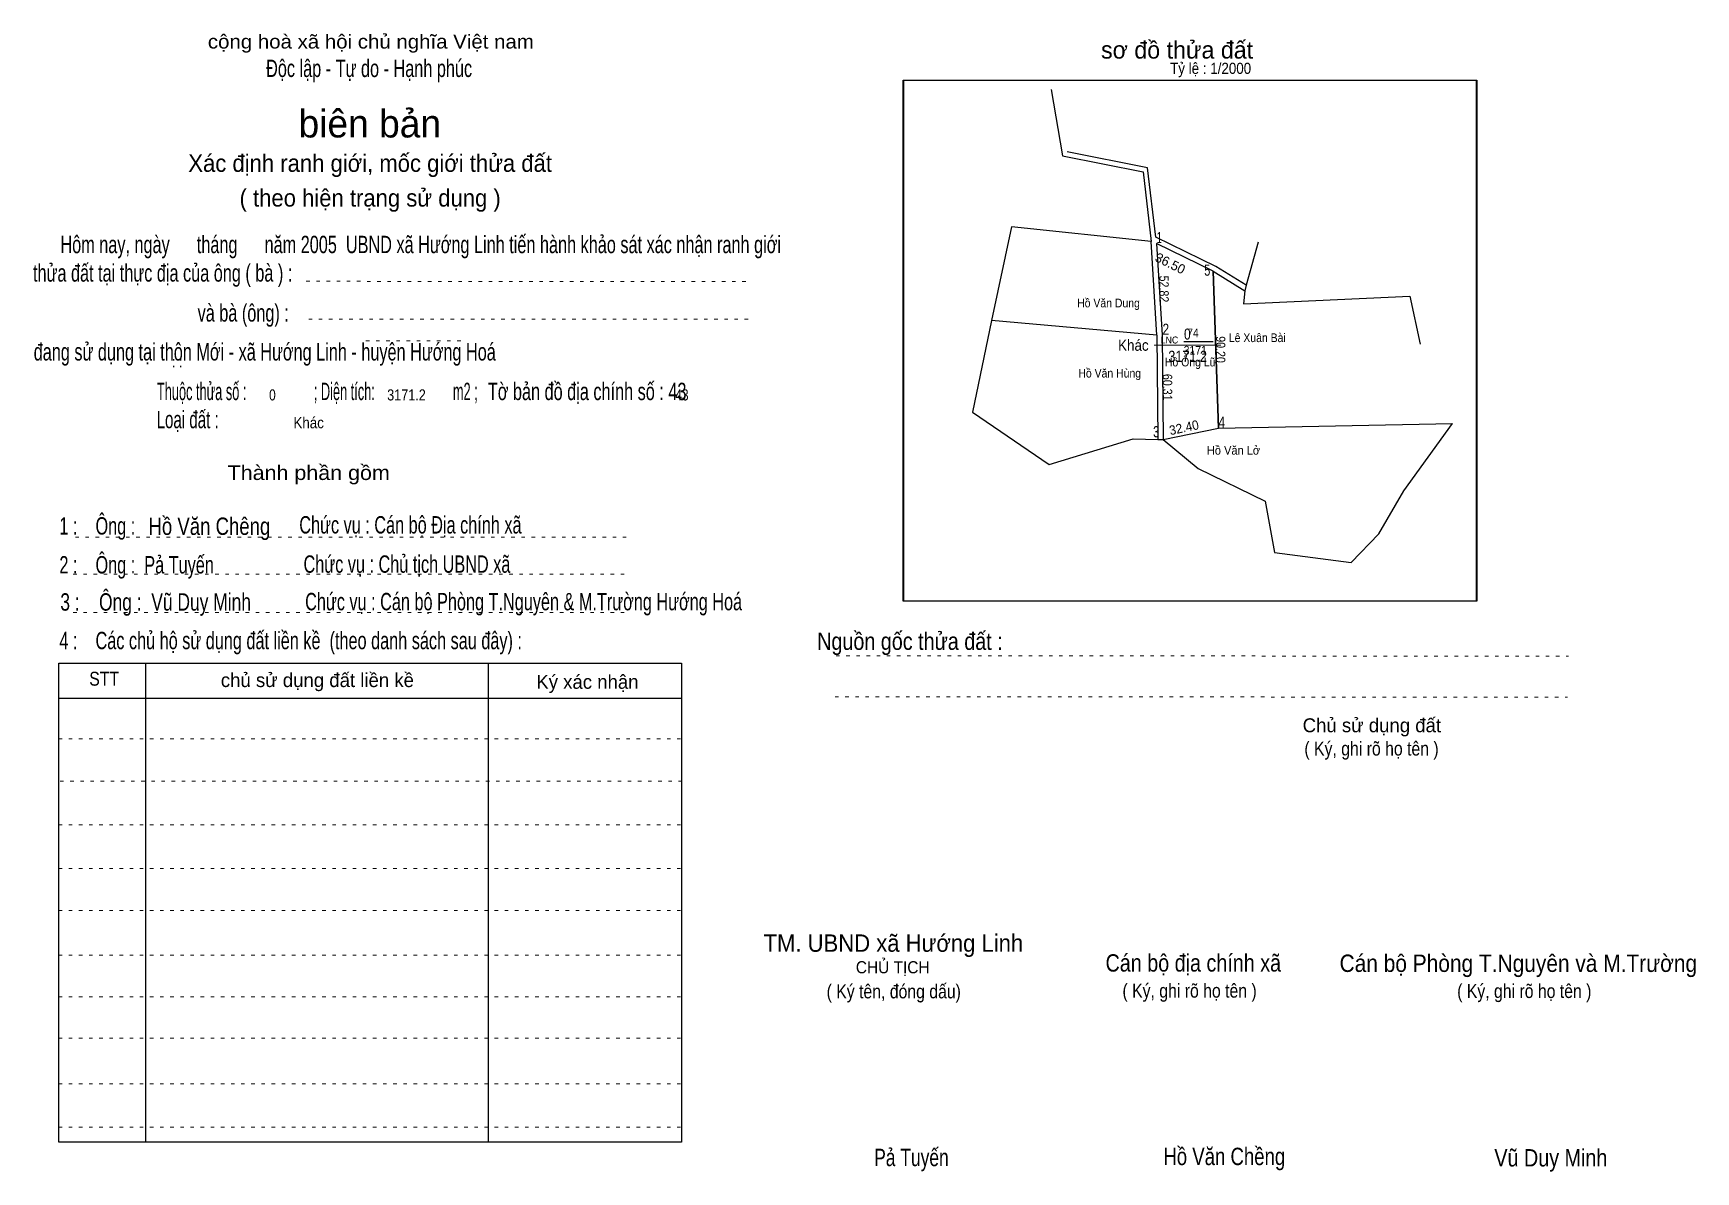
# Model space of a CAD drawing. Header units: centimetres. Extents: x -1.5 to 46.4, y -3.9 to 28.9.
import ezdxf
from ezdxf.enums import TextEntityAlignment as Align

# ---------------------------------------------------------------- set-up
doc = ezdxf.new("R2010")
doc.units = ezdxf.units.CM
doc.header["$LTSCALE"] = 0.16
doc.linetypes.add('DOTTED', pattern=[1.5, 0.3, -1.2])
for name, color, linetype, lineweight in [('15', 7, 'Continuous', 25), ('2', 7, 'Continuous', 25), ('22', 7, 'Continuous', 25), ('33', 7, 'Continuous', 13), ('5', 7, 'DOTTED', 13)]:
    doc.layers.add(name, color=color, linetype=linetype, lineweight=lineweight)
for name, color, linetype in [('16', 7, 'Continuous'), ('32', 7, 'Continuous'), ('34', 7, 'Continuous'), ('51', 7, 'Continuous')]:
    doc.layers.add(name, color=color, linetype=linetype)

msp = doc.modelspace()

# ---------------------------------------------------------------- linework, layer by layer
at = {"layer": '15'}
msp.add_line((31.64, 20), (32.49, 20), dxfattribs=at)
at = {"layer": '2'}
msp.add_lwpolyline([(23.56, 27.52), (40.06, 27.52), (40.06, 12.52), (23.56, 12.52)], close=True, dxfattribs=at)
at = {"layer": '22'}
for p, q in [((30.87, 20.18), (30.7, 22.88)), ((32.49, 22.02), (33.4, 21.46)), ((32.49, 22.02), (32.64, 17.5)), ((30.87, 20.18), (26.11, 20.6)), ((30.87, 20.18), (30.9, 17.18))]:
    msp.add_line(p, q, dxfattribs=at)
for points in [[(27.82, 27.25), (28.15, 25.34), (30.47, 24.88), (30.7, 22.88)], [(33.44, 21.62), (32.57, 22.16), (30.84, 23), (30.6, 25), (28.28, 25.46)], [(30.7, 22.88), (26.68, 23.3), (26.11, 20.6)], [(32.49, 22.02), (30.86, 22.82), (31.02, 20.18), (31.05, 17.18)], [(33.79, 22.86), (33.44, 21.62), (33.4, 21.46)], [(33.4, 21.46), (33.36, 21.08), (38.15, 21.3), (38.45, 19.92)], [(26.11, 20.6), (25.56, 17.96), (27.77, 16.46), (30.19, 17.2), (30.9, 17.18), (31.05, 17.18)], [(31.05, 17.18), (32.06, 16.34), (33.99, 15.4), (34.26, 13.92), (36.46, 13.64), (37.26, 14.46), (37.98, 15.7), (39.38, 17.64)], [(31.05, 17.18), (32.64, 17.5), (39.38, 17.64)]]:
    msp.add_lwpolyline(points, dxfattribs=at)
msp.add_lwpolyline([(32.64, 17.5), (32.49, 22.02), (30.86, 22.82), (31.02, 20.18), (31.05, 17.18)], close=True, dxfattribs=at)
at = {"layer": '33'}
msp.add_line((30.79, 19.89), (32.71, 19.89), dxfattribs=at)
at = {"layer": '5'}
for p, q in [((6.37, 21.73), (19.21, 21.72)), ((6.44, 20.64), (19.25, 20.64)), ((8.09, 20.02), (10.86, 20.02)), ((-0.28, 14.36), (15.72, 14.36)), ((-0.34, 13.3), (15.66, 13.3)), ((-0.34, 12.2), (15.66, 12.2)), ((21.63, 10.95), (42.72, 10.94)), ((21.6, 9.77), (42.69, 9.76)), ((-0.76, 8.56), (17.18, 8.56)), ((-0.72, 7.34), (17.22, 7.34)), ((-0.76, 6.08), (17.18, 6.08)), ((-0.76, 4.83), (17.18, 4.83)), ((-0.76, 3.62), (17.18, 3.62)), ((-0.76, 2.33), (17.18, 2.33)), ((-0.76, 1.13), (17.18, 1.13)), ((-0.76, -0.06), (17.18, -0.06)), ((-0.76, -1.37), (17.18, -1.37)), ((-0.76, -2.62), (17.18, -2.62))]:
    msp.add_line(p, q, dxfattribs=at)
at = {"layer": '5', "linetype": 'Continuous', "lineweight": 25}
for p, q in [((1.74, 10.74), (1.74, -3.05)), ((11.61, 10.74), (11.61, -3.05)), ((-0.76, 9.73), (17.18, 9.73))]:
    msp.add_line(p, q, dxfattribs=at)
for points in [[(23.58, 27.52), (40.08, 27.52), (40.08, 12.52), (23.58, 12.52)], [(-0.76, 10.74), (17.18, 10.74), (17.18, -3.05), (-0.76, -3.05)]]:
    msp.add_lwpolyline(points, close=True, dxfattribs=at)

# ---------------------------------------------------------------- texts
at = {"layer": '15', "width": 0.9}
for s, p in [('74', (31.74, 20.12)), ('3171', (31.64, 19.62))]:
    msp.add_text(s, height=0.25, dxfattribs=at).set_placement(p)
at = {"layer": '16'}
for s, width, p in [('Hồ Văn Dung', 0.9, (29.475, 20.98)), ('Lê Xuân Bài', 0.9, (33.76, 19.98)), ('Hồ Văn Hùng', 0.9, (29.51, 18.96)), ('Hồ Ông Lữ', 0.9, (31.845, 19.28)), ('Hồ Văn Lở', 0.95, (33.075, 16.74))]:
    msp.add_text(s, height=0.25, dxfattribs=dict(at, width=width)).set_placement(p, align=Align.CENTER)
at = {"layer": '22', "width": 0.95}
msp.add_text('LNC', height=0.2, dxfattribs=at).set_placement((31.23, 19.94), align=Align.CENTER)
at = {"layer": '32'}
for s, width, p in [('1', 0.65, (30.86, 22.83)), ('5', 0.75, (32.23, 21.89)), ('2', 0.8, (31.03, 20.19)), ('4', 0.8, (32.64, 17.51)), ('3', 0.75, (30.76, 17.24))]:
    msp.add_text(s, height=0.32, dxfattribs=dict(at, width=width)).set_placement(p)
at = {"layer": '33'}
for s, width, p in [('0', 0.8, (31.745, 20.05)), ('3171.2', 0.85, (31.755, 19.41))]:
    msp.add_text(s, height=0.32, dxfattribs=dict(at, width=width)).set_placement(p, align=Align.CENTER)
at = {"layer": '33', "width": 0.9}
msp.add_text('Khác', height=0.32, dxfattribs=at).set_placement((30.63, 19.73), align=Align.RIGHT)
at = {"layer": '34'}
for s, width, p in [(': : ', 0.85, (2.5, 19.25)), ('0', 0.8, (5.3, 18.3)), ('3171.2', 0.85, (8.7, 18.3)), ('43', 0.8, (17, 18.3)), ('Khác', 0.9, (6, 17.5))]:
    msp.add_text(s, height=0.32, dxfattribs=dict(at, width=width)).set_placement(p)
at = {"layer": '5'}
for s, height, width, p in [('cộng hoà xã hội chủ nghĩa Việt nam', 0.4, 1.1, (8.23, 28.43)), ('Độc lập - Tự do - Hạnh phúc', 0.5, 0.7, (8.18, 27.61)), ('Xác định ranh giới, mốc giới thửa đất', 0.5, 0.95, (8.21, 24.88)), ('( theo hiện trạng sử dụng )', 0.5, 0.95, (8.21, 23.88)), ('Thành phần gồm', 0.42, 1.1, (6.44, 16.01)), ('Hồ Văn Chêng', 0.5, 0.8, (3.58, 14.43)), ('Chức vụ : Cán bộ Địa chính xã', 0.5, 0.7, (9.37, 14.47)), ('Chức vụ : Chủ tịch UBND xã', 0.5, 0.7, (9.27, 13.34)), ('Chức vụ : Cán bộ Phòng T.Nguyên & M.Trường Hướng Hoá', 0.5, 0.7, (12.63, 12.26)), ('    Nguồn gốc thửa đất :', 0.5, 0.85, (23.44, 11.12)), ('( Ký, ghi rõ họ tên )', 0.4, 0.85, (37.05, 8.08)), ('CHỦ TỊCH', 0.35, 0.95, (23.26, 1.81)), ('( Ký tên, đóng dấu)', 0.4, 0.85, (23.29, 1.09)), ('( Ký, ghi rõ họ tên )', 0.4, 0.85, (31.81, 1.11)), ('( Ký, ghi rõ họ tên )', 0.4, 0.85, (41.45, 1.1)), ('Pả Tuyến', 0.5, 0.75, (23.8, -3.74)), ('Hồ Văn Chềng', 0.5, 0.8, (32.81, -3.71)), ('Vũ Duy Minh', 0.5, 0.85, (42.215, -3.75))]:
    msp.add_text(s, height=height, dxfattribs=dict(at, width=width)).set_placement(p, align=Align.CENTER)
msp.add_text('sơ đồ thửa đất', height=0.5, dxfattribs=at).set_placement((29.26, 28.14))
for s, height, p in [('biên bản', 0.8, (8.2, 25.87)), ('      chủ sử dụng đất liền kề', 0.4, (6.245, 10.05)), ('   Ký xác nhận', 0.4, (14.245, 10)), ('Chủ sử dụng đất', 0.4, (37.06, 8.75))]:
    msp.add_text(s, height=height, dxfattribs=at).set_placement(p, align=Align.CENTER)
for s, height, width, p in [('   Hôm nay, ngày      tháng      năm 2005  UBND xã Hướng Linh tiến hành khảo sát xác nhận ranh giới ', 0.5, 0.7, (-1.1, 22.54)), ('thửa đất tại thực địa của ông ( bà ) :                                       ', 0.5, 0.7, (-1.5, 21.72)), ('                                     và bà (ông) :', 0.5, 0.7, (-1.57, 20.57)), (' đang sử dụng tại thôn Mới - xã Hướng Linh - huyện Hướng Hoá', 0.5, 0.7, (-1.61, 19.45)), ('Thuộc thửa số :                   ; Diện tích:                      m2 ;                                            ', 0.5, 0.55, (2.07, 18.31)), ('Tờ bản đồ địa chính số : 43', 0.5, 0.7, (11.6, 18.31)), ('Loại đất :  ', 0.5, 0.65, (2.06, 17.5)), ('    1 :    Ông :                                                        ', 0.5, 0.7, (-1.26, 14.44)), ('    2 :    Ông :  Pả Tuyến', 0.5, 0.7, (-1.26, 13.32)), ('    3 :    Ông :  Vũ Duy Minh', 0.5, 0.75, (-1.27, 12.25)), ('    4 :    Các chủ hộ sử dụng đất liền kề  (theo danh sách sau đây) :', 0.5, 0.7, (-1.26, 11.14)), ('STT', 0.4, 0.85, (0.12, 10.09)), ('TM. UBND xã Hướng Linh', 0.5, 0.95, (19.54, 2.43)), ('Cán bộ địa chính xã  ', 0.5, 0.85, (29.39, 1.86)), ('Cán bộ Phòng T.Nguyên và M.Trường', 0.5, 0.9, (36.13, 1.85))]:
    msp.add_text(s, height=height, dxfattribs=dict(at, width=width)).set_placement(p)
at = {"layer": '51', "width": 0.9}
msp.add_text('Tỷ lệ : 1/2000', height=0.32, dxfattribs=at).set_placement((31.25, 27.7))
at = {"layer": '51'}
msp.add_text('36.50', height=0.27, rotation=333.723, dxfattribs=at).set_placement((31.195, 22.125), align=Align.CENTER)
for s, rotation, width, p in [('52.82', 270, 0.85, (30.94, 21.51)), ('90.20', 270, 0.85, (32.57, 19.765)), ('60.31', 270, 0.85, (31.04, 18.68)), ('32.40', 11.951, 0.95, (31.677, 17.388))]:
    msp.add_text(s, height=0.27, rotation=rotation, dxfattribs=dict(at, width=width)).set_placement(p, align=Align.CENTER)

doc.saveas('drawing.dxf')
